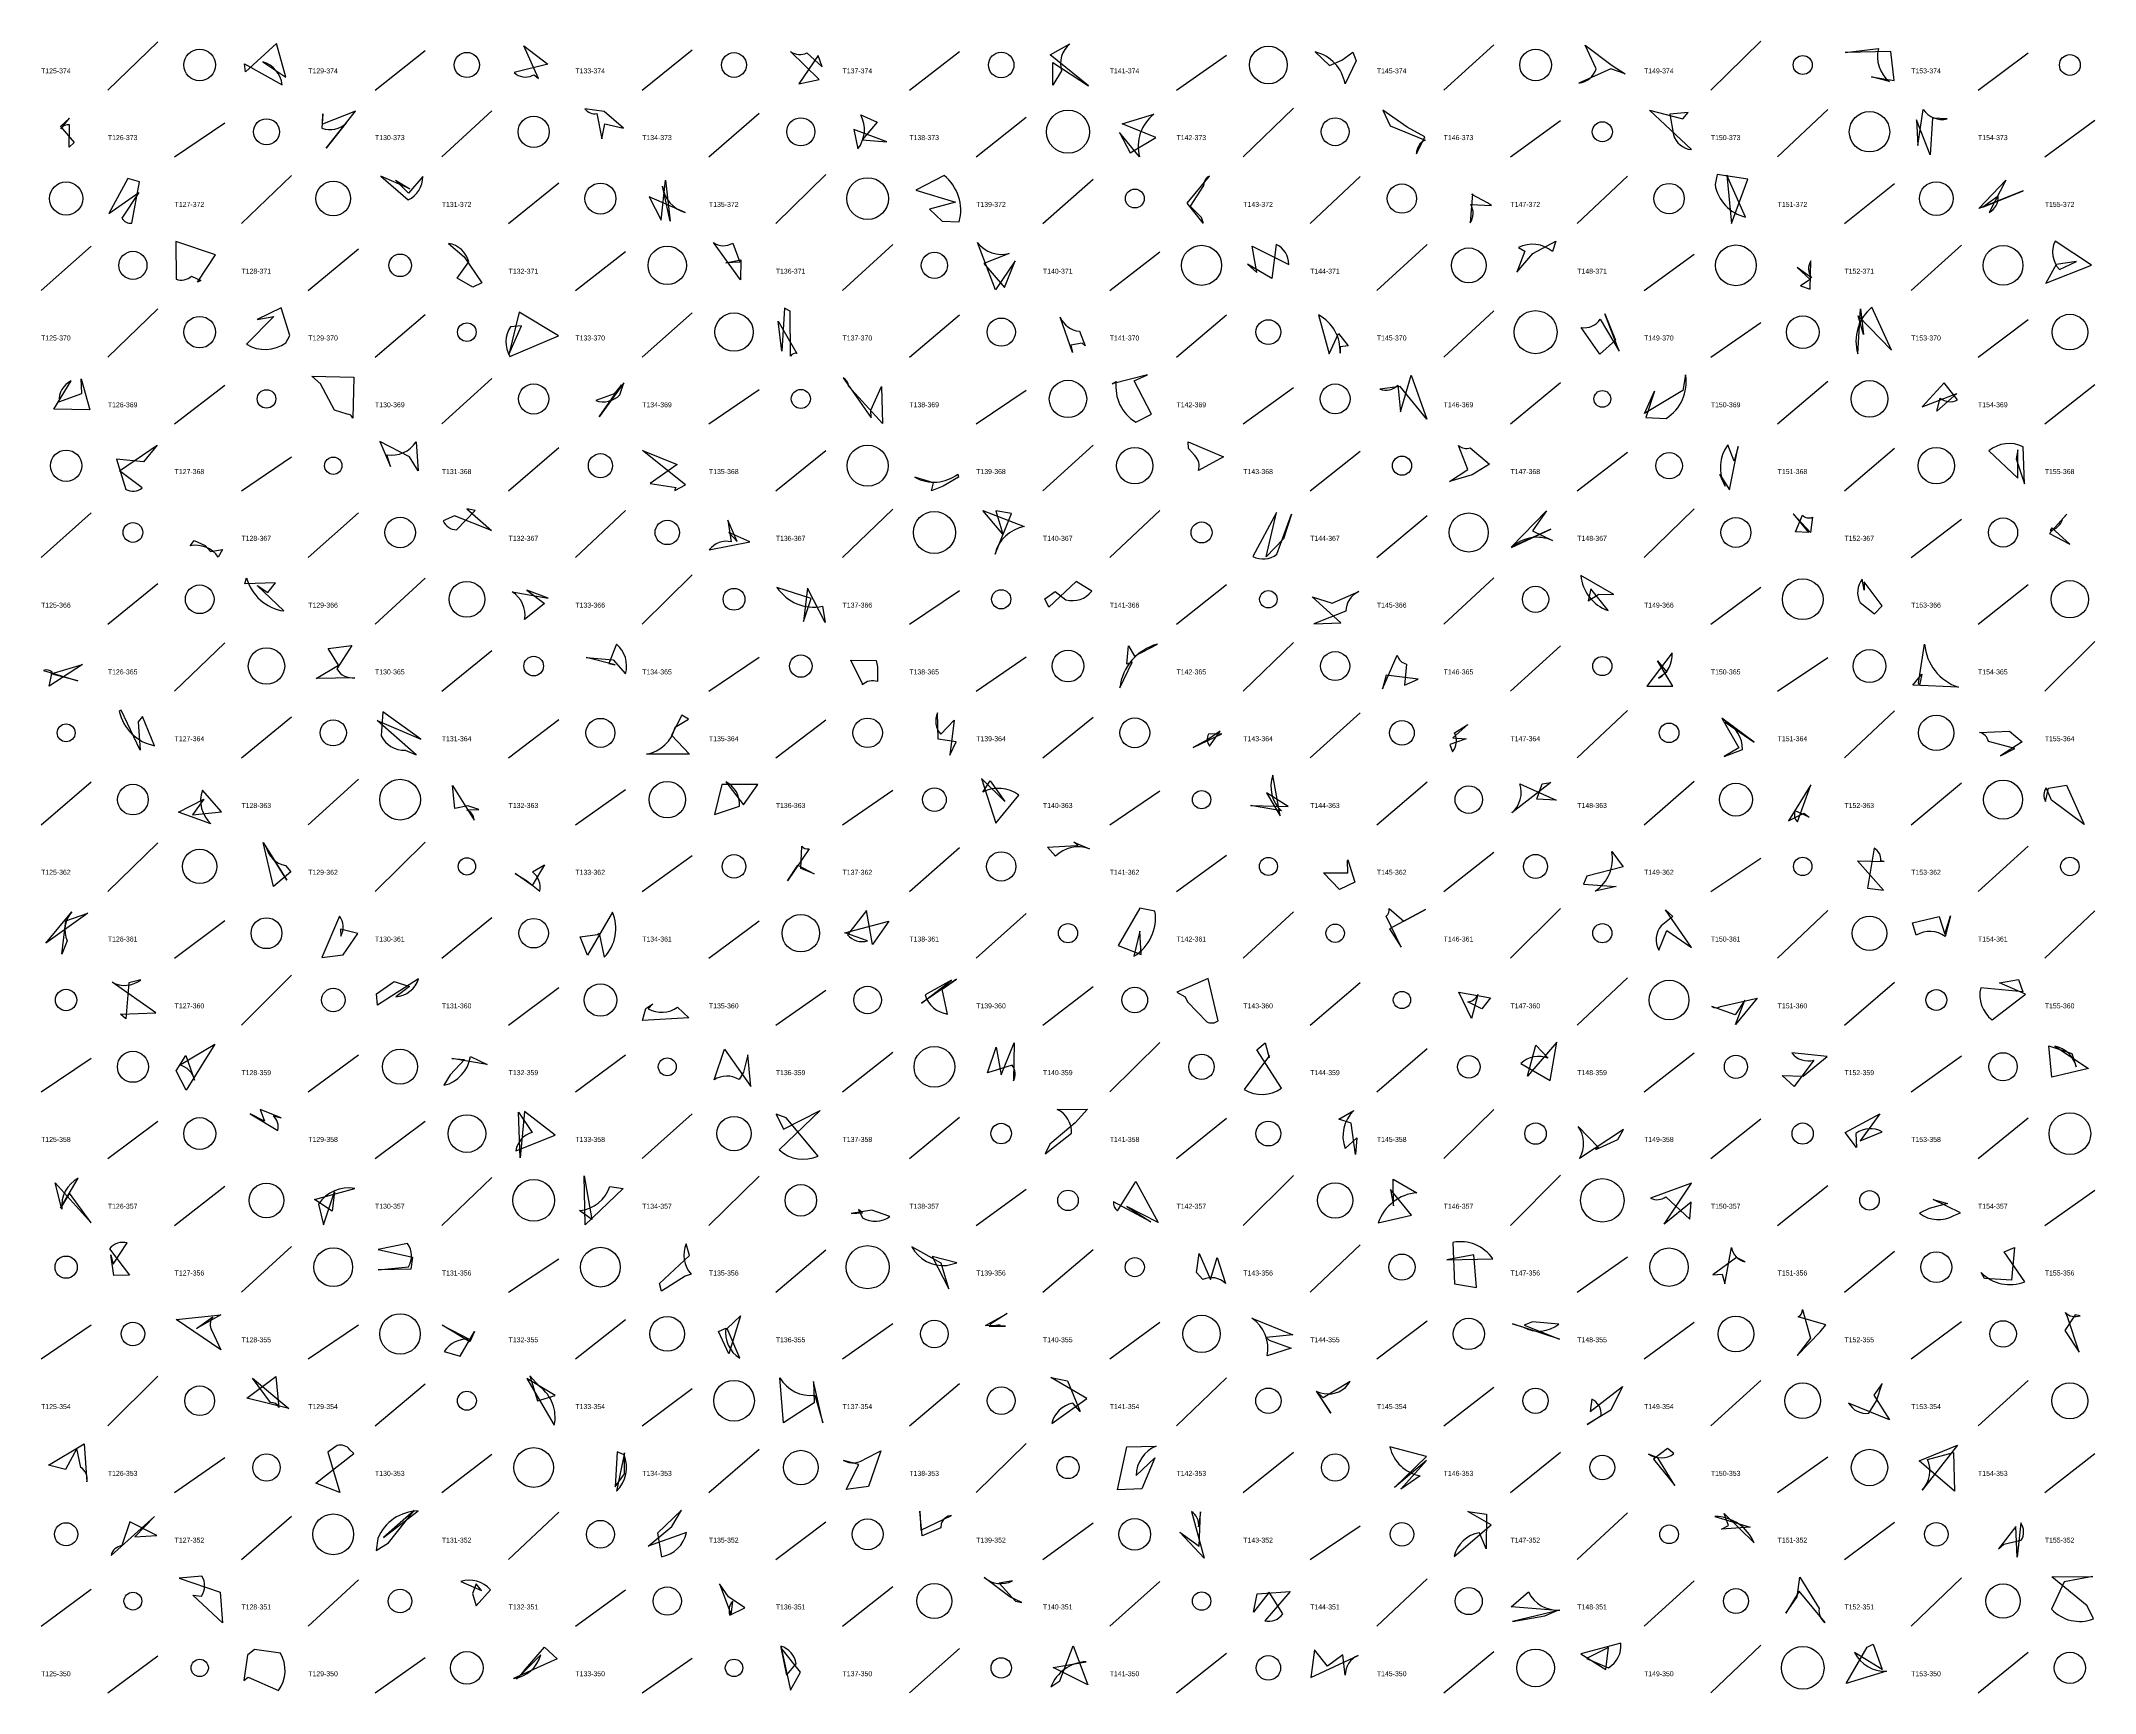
# Model space of a CAD drawing. Header units: millimetres. Extents: x -1 to 9990, y 0 to 15990.
# Drawn here: x 5000 to 6230, y 14000 to 14989 of the extents above; entities that cross this region are included whole.
import ezdxf

# ---------------------------------------------------------------- set-up
doc = ezdxf.new("R2010")
doc.units = ezdxf.units.MM
doc.layers.add('TEXT', color=3, linetype='Continuous')
doc.layers.add('WALL', color=1, linetype='Continuous')

msp = doc.modelspace()

# ---------------------------------------------------------------- linework, layer by layer
for points in [[(5122.4, 14970.8), (5121.8, 14975.6), (5144.4, 14963.1, 0.3), (5132.8, 14976.9), (5146.6, 14967.7), (5141, 14987.8)], [(5289.1, 14986.4), (5303.5, 14975.5), (5283.4, 14970.4, 0.3), (5294.2, 14968.6), (5295.3, 14969.1), (5297.9, 14966.9)], [(5453.9, 14963.8), (5466, 14966.4), (5448.9, 14983.1, 0.3), (5458.6, 14982.3), (5467.8, 14973.8), (5465.4, 14980.7)], [(5627.3, 14962.6), (5604.4, 14981.1), (5616.1, 14987.6, 0.3), (5611.1, 14971.4), (5605.9, 14963), (5606, 14976.4)], [(5785.5, 14982.7), (5787.6, 14977.5), (5780.9, 14963.7, 0.3), (5763, 14982.8), (5771.7, 14974.6), (5778.9, 14977.8)], [(5948.6, 14969.6), (5940.1, 14972.7), (5921, 14964.2, 0.3), (5931.3, 14972.7), (5924.7, 14986.8), (5940.8, 14974.7)], [(6107.8, 14983), (6080.4, 14982.5), (6100.4, 14984.8, 0.3), (6106.9, 14965.1), (6096.2, 14967.9), (6109.8, 14965.7)], [(5168.5, 14939.5), (5168.7, 14945.7), (5168.2, 14937.2, 0.3), (5182.8, 14940.3), (5170.8, 14925.2), (5188.3, 14947.3)], [(5348.8, 14937.1), (5337.2, 14947.2), (5325.7, 14948.8, 0.3), (5332.9, 14945.9), (5335.9, 14930.7), (5337.7, 14939.7)], [(5506.6, 14929), (5486.7, 14936.4), (5489.1, 14924.8, 0.3), (5490.9, 14945.1), (5500.7, 14940.7), (5491.7, 14930.1)], [(5667.7, 14931.6), (5647.5, 14939.7), (5666.5, 14945.6, 0.3), (5657.8, 14920), (5645.9, 14934.5), (5652.3, 14922.3)], [(5803.6, 14948), (5808, 14938.5), (5828.8, 14930, 0.3), (5823.7, 14921.8), (5828.6, 14932), (5818.2, 14937.8)], [(5986.4, 14946.5), (5975.5, 14945.6), (5977.6, 14933.2, 0.3), (5988.3, 14924.3), (5963.3, 14948), (5983.2, 14942.8)], [(6123.1, 14942.2), (6124, 14926.8), (6127.2, 14948.3, 0.3), (6141.5, 14942.7), (6132.7, 14943.2), (6131.3, 14921.2)], [(5019.9, 14928.5), (5016.8, 14925.8), (5017, 14939.2, 0.3), (5011.9, 14936.7), (5017.1, 14943.1), (5011.7, 14938.1)], [(5220.8, 14900.9), (5203.4, 14908.5), (5219.8, 14894.2, 0.3), (5228.6, 14908.2), (5220, 14898.3), (5212.3, 14906.1)], [(5532.1, 14888.7), (5539.6, 14881.5), (5549.8, 14881.1, 0.3), (5540.8, 14908.8), (5523.9, 14900.1), (5547.6, 14892.8)], [(5695.9, 14880.3), (5686.4, 14892.3), (5699.7, 14908.4, 0.3), (5696.2, 14902.9), (5688.2, 14890.5), (5694.8, 14883.9)], [(6022.1, 14906.7), (6003.7, 14909.4), (6002.5, 14903.4, 0.3), (6020.7, 14883.9), (6009.6, 14909), (6012.3, 14880)], [(5040.6, 14886), (5058.5, 14898.7), (5048.4, 14883.3, 0.3), (5054.4, 14880.2), (5058.9, 14905), (5051.9, 14907)], [(5374, 14906), (5376.7, 14881.4), (5372.1, 14902.5, 0.3), (5385.8, 14886.6), (5364.2, 14896), (5371.3, 14882)], [(5856.8, 14897.5), (5857.2, 14897.8), (5855.8, 14880.4, 0.3), (5856.2, 14891.4), (5868.7, 14890.9), (5866.2, 14892.4)], [(6160.4, 14889.1), (6176.6, 14906), (6166.6, 14886.7, 0.3), (6172, 14896.5), (6162.8, 14889.9), (6187, 14899.6)], [(5104.5, 14861.3), (5080.8, 14869.3), (5081, 14846.7, 0.3), (5090, 14848.6), (5095.7, 14845.9), (5093.6, 14845)], [(5258.6, 14841.9), (5249.1, 14847.3), (5256.1, 14857.2, 0.3), (5244, 14868.1), (5253.3, 14860), (5264, 14844.6)], [(5419, 14858.2), (5418.9, 14846.4), (5402.6, 14868.7, 0.3), (5414.2, 14868.3), (5418.5, 14857), (5410.1, 14856.6)], [(5583.4, 14857.7), (5571.5, 14840.4), (5560.9, 14868.6, 0.3), (5579.8, 14862.1), (5564.6, 14856.2), (5577, 14841.8)], [(5728, 14850.8), (5725.3, 14866.4), (5747.2, 14855.5, 0.3), (5739.6, 14867.5), (5737, 14847.2), (5722.5, 14855.7)], [(5893.4, 14862.1), (5907.2, 14869.5), (5905.1, 14863.3, 0.3), (5884.7, 14865.6), (5888.5, 14863.5), (5883.7, 14850.9)], [(6200.7, 14844.4), (6227.9, 14855.2), (6206.1, 14869.5, 0.3), (6208.7, 14852.5), (6219, 14857.4), (6206.7, 14855.6)], [(6053.6, 14842.7), (6059.4, 14840.7), (6059.8, 14857.8, 0.3), (6060.3, 14847.6), (6051.7, 14853.7), (6059.4, 14846.6)], [(5129.5, 14822.6), (5139.4, 14824.3), (5123.1, 14807.7, 0.3), (5146.6, 14808.6), (5148.9, 14812.9), (5143.8, 14829.5)], [(5280.2, 14801.6), (5287.7, 14818.8), (5281.2, 14818.2, 0.3), (5280.8, 14800.5), (5309.9, 14812.7), (5286.3, 14826.9)], [(5443.6, 14803.6), (5441.5, 14821.6), (5452.6, 14802.3, 0.3), (5448.9, 14800.7), (5448.7, 14827.6), (5445.2, 14829.4)], [(5616.6, 14807.2), (5617.7, 14802.9), (5610.4, 14824, 0.3), (5621.8, 14815.6), (5625.3, 14806.7), (5623.4, 14808.4)], [(5782.7, 14806.7), (5778, 14806.2), (5777.9, 14802.4, 0.3), (5765, 14825.3), (5771.4, 14802.1), (5776.9, 14814.2)], [(5942.8, 14810.1), (5933.6, 14801.8), (5922.3, 14817.8, 0.3), (5933.8, 14822.7), (5945, 14803.5), (5936.5, 14825.9)], [(6088.2, 14824.8), (6108.2, 14804.2), (6096.4, 14829.9, 0.3), (6088, 14802), (6089.7, 14829), (6091.5, 14813.5)], [(5029.2, 14768.4), (5007.7, 14768.8), (5018.1, 14785.9, 0.3), (5010.7, 14773.3), (5024.4, 14778.3), (5024, 14787)], [(5162.2, 14788.7), (5187.4, 14788), (5186.7, 14763.5, 0.3), (5183.4, 14765.9), (5175.8, 14768.2), (5167.4, 14784)], [(5347.6, 14783.4), (5343.2, 14778.1), (5332.2, 14774.1, 0.3), (5346.6, 14777.4), (5349, 14784.7), (5334.2, 14764.3)], [(5503.4, 14782.5), (5504, 14760.2), (5483.5, 14782.7, 0.3), (5480.3, 14787.6), (5497.1, 14763.6), (5497, 14768.3)], [(5662.6, 14789.5), (5641.4, 14784.1), (5643.9, 14785.5, 0.3), (5655.7, 14761), (5665.1, 14765.9), (5654.7, 14785.9)], [(5829.8, 14762.8), (5813.9, 14782.4), (5801.8, 14780.8, 0.3), (5812.5, 14783.3), (5814.1, 14767.2), (5820.5, 14789.2)], [(5966.3, 14779.7), (5961.1, 14763.9), (5973.2, 14763.3, 0.3), (5984.9, 14789.4), (5983.3, 14780.1), (5960.3, 14766.3)], [(6147.4, 14778.2), (6135.4, 14767.6), (6137.3, 14775.5, 0.3), (6147.8, 14774.4), (6139.7, 14784.6), (6126.6, 14770.2)], [(5202.9, 14749.5), (5209.2, 14734.5), (5207, 14741.6, 0.3), (5224.6, 14749.3), (5225.8, 14731.9), (5220.7, 14740.4)], [(5701.5, 14743.2), (5708.2, 14740.4), (5693.1, 14732.1, 0.3), (5690.9, 14741.1), (5687.2, 14745.3), (5687, 14749.2)], [(6182.8, 14739.1), (6187.8, 14724.1), (6187, 14746.3, 0.3), (6166.5, 14743.9), (6183.8, 14727.5), (6183.8, 14744.6)], [(5061.3, 14737.3), (5045.1, 14738.9), (5050.7, 14720.8, 0.3), (5060.6, 14721.8), (5047, 14732), (5069.6, 14747.4)], [(5380.9, 14735.8), (5364.7, 14724.3), (5380.4, 14722, 0.3), (5379.6, 14720.1), (5386, 14723.6), (5360.2, 14744.2)], [(5843.5, 14725.6), (5854.4, 14732.8), (5848.9, 14747.2, 0.3), (5855.9, 14745.8), (5867.4, 14736), (5857.1, 14729.6)], [(6016.3, 14746.6), (6014, 14737.8), (6010.2, 14747.6, 0.3), (6008.6, 14722.8), (6005.4, 14729.8), (6011.1, 14720.5)], [(5533.3, 14720), (5534.5, 14724.7), (5523.3, 14728.1, 0.3), (5549.1, 14730), (5549.5, 14728.1), (5540.3, 14722.7)], [(5269.8, 14696.1), (5247.5, 14705), (5240.9, 14702, 0.3), (5248.8, 14696.6), (5259.9, 14708.2), (5255, 14709.2)], [(5416.9, 14689.6), (5411.3, 14702.3), (5413.3, 14689.4, 0.3), (5400.2, 14684.6), (5424.5, 14689.5), (5411.8, 14695)], [(5576, 14693.9), (5564, 14708.1), (5588.8, 14698.5, 0.3), (5571.3, 14682), (5581.2, 14706.4), (5571.8, 14708)], [(5733.7, 14680.5), (5739.9, 14706.9), (5725.7, 14680.7, 0.3), (5740.1, 14682), (5748.9, 14705.9), (5744, 14691.2)], [(5901.5, 14708), (5893.2, 14695.9), (5905.2, 14690.2, 0.3), (5880.6, 14686), (5904.2, 14696.9), (5880.4, 14686.2)], [(6058.4, 14694.9), (6050.6, 14695.3), (6054.8, 14705.3, 0.3), (6060.9, 14704.1), (6059.7, 14694.9), (6049.3, 14706.1)], [(6215, 14688.1), (6204.1, 14697.7), (6203.1, 14696.1, 0.3), (6210.5, 14703.2), (6213.2, 14705.9), (6202.8, 14694.4)], [(5101.4, 14683.6), (5108.7, 14684.9), (5106.1, 14680.3, 0.3), (5089.3, 14687), (5091.6, 14690.2), (5098.3, 14687.3)], [(5140.4, 14664.9), (5122.1, 14664.2), (5123.1, 14667.9, 0.3), (5145.4, 14648), (5129.5, 14663.3), (5135.7, 14659)], [(5456.6, 14641.7), (5461.2, 14655.4), (5440.7, 14662.1, 0.3), (5467.9, 14650.8), (5469.5, 14641.1), (5459, 14661.7)], [(5601.1, 14655.3), (5607.3, 14659.7), (5613.8, 14654.7, 0.3), (5629.2, 14659.8), (5619.8, 14665.7), (5603.5, 14650.3)], [(5933, 14658.1), (5941.8, 14657.9), (5922.2, 14669.3, 0.3), (5938.4, 14648.3), (5928.2, 14661.3), (5926.6, 14654)], [(6091.9, 14665.5), (6091.8, 14660.4), (6090.7, 14667.1, 0.3), (6089.4, 14653), (6097.9, 14646.3), (6102.5, 14651)], [(5301.5, 14652.5), (5299.2, 14650.7), (5289.6, 14642.8, 0.3), (5282.1, 14659.5), (5303.6, 14655.6), (5291, 14660.4)], [(5761.3, 14656.5), (5773.2, 14652.6), (5789.2, 14659.6, 0.3), (5781.4, 14647.8), (5762.2, 14640.3), (5778.3, 14640.9)], [(5172, 14625.6), (5186.1, 14627.3), (5177.2, 14613.3, 0.3), (5187.9, 14608), (5164.7, 14607.5), (5178.1, 14615.6)], [(5326.4, 14620.1), (5342.6, 14618.7), (5350, 14610.4, 0.3), (5344.6, 14628.1), (5340.1, 14616.5), (5343.9, 14615.8)], [(5651.3, 14627.2), (5654.8, 14620.9), (5668.5, 14628.2, 0.3), (5646, 14602), (5653.5, 14617.4), (5650.3, 14616.2)], [(6124.9, 14603.6), (6124.3, 14604.7), (6128, 14628.1, 0.3), (6148.2, 14602.3), (6120.9, 14603.6), (6126.4, 14610.2)], [(5024.8, 14616), (5004.8, 14602.9), (5006.6, 14611.3, 0.3), (5001.5, 14612.4), (5022, 14606.1), (5006.1, 14610.3)], [(5500.2, 14618.4), (5501, 14614.6), (5500.9, 14605.7, 0.3), (5492, 14603.7), (5491.9, 14604.3), (5485, 14618.6)], [(5805.5, 14609.6), (5803.4, 14601.4), (5812.2, 14621.6, 0.3), (5817.8, 14616.2), (5816.5, 14603.5), (5824.7, 14607.1)], [(5968.1, 14618.2), (5973.7, 14611.4), (5968.6, 14607.8, 0.3), (5976.8, 14622.9), (5961.7, 14603), (5977.3, 14602.9)], [(5059.3, 14564.7), (5048, 14588.5), (5046.8, 14588, 0.3), (5068, 14567.3), (5060.7, 14584.7), (5058.2, 14581.6)], [(5227.4, 14571.2), (5204.6, 14587.5), (5203.7, 14573.2, 0.3), (5218, 14564.6), (5224.7, 14561.8), (5201.3, 14582.4)], [(5377.5, 14573.6), (5388.4, 14562.2), (5362.6, 14562.3, 0.3), (5379.8, 14578.4), (5387.8, 14583.1), (5383.8, 14585.6)], [(5548.1, 14569.7), (5537.3, 14571.2), (5536.9, 14587, 0.3), (5538.8, 14574.2), (5546.8, 14582.5), (5544.2, 14561.6)], [(5690, 14566.3), (5707.2, 14574.4), (5699.1, 14574.2, 0.3), (5699.8, 14567.1), (5706.2, 14576.1), (5699.1, 14571.2)], [(5853.4, 14571.5), (5843.7, 14568.1), (5845.2, 14563.6, 0.3), (5846.5, 14575), (5854.5, 14580.1), (5845.5, 14572)], [(6016.7, 14566), (6008, 14560.9), (6019, 14565.1, 0.3), (6008.5, 14581.5), (6025.9, 14569.4), (6006.5, 14583.8)], [(6173.5, 14561.2), (6182.1, 14565.7), (6166.2, 14569.8, 0.3), (6160.8, 14575.3), (6178.8, 14576.1), (6186.5, 14569.7)], [(5090.6, 14526), (5108, 14527.6), (5096.6, 14540.6, 0.3), (5101.7, 14520.5), (5082.2, 14527.5), (5097.5, 14535.2)], [(5247.7, 14529.6), (5246.4, 14543.4), (5259.4, 14522.8, 0.3), (5254.9, 14528.8), (5262.2, 14529), (5255.6, 14531.3)], [(5407.6, 14544), (5403.3, 14526.1), (5418.3, 14531.1, 0.3), (5410.1, 14545.6), (5420.7, 14531.9), (5429.2, 14544.1)], [(5563.2, 14547.7), (5571.7, 14520.9), (5585.6, 14537.6, 0.3), (5564, 14539.4), (5568.4, 14546.3), (5577.2, 14533.8)], [(5733.8, 14539), (5742, 14525.3), (5737.7, 14549.6, 0.3), (5742.9, 14528.2), (5724.2, 14531.4), (5746.9, 14530.9)], [(5898.9, 14544.5), (5904.2, 14545.3), (5880.9, 14527.1, 0.3), (5885.6, 14544.5), (5907.3, 14534.7), (5895.7, 14535.3)], [(6055.6, 14527), (6058.9, 14524.5), (6050.4, 14528.3, 0.3), (6051.8, 14521.7), (6059.9, 14543.9), (6046.5, 14522.3)], [(6223.5, 14520.2), (6204, 14534.7), (6200.8, 14542, 0.3), (6200.5, 14533.9), (6202.1, 14541.9), (6212.9, 14543.7)], [(5133.1, 14509.4), (5147.1, 14486.8), (5134.7, 14507, 0.3), (5146.3, 14495.6), (5149.5, 14491.8), (5139.2, 14483)], [(5463, 14490.6), (5455, 14493.7), (5455.5, 14507.2, 0.3), (5459.9, 14505.6), (5447.1, 14486.4), (5453.2, 14495.7)], [(5621, 14507.5), (5618.5, 14509.5), (5627.8, 14505.5, 0.3), (5607.6, 14501.1), (5602.7, 14506.6), (5620, 14507.5)], [(5923.7, 14484.3), (5943.2, 14482.9), (5930.7, 14480.2, 0.3), (5940.7, 14503.9), (5947.4, 14494.7), (5925.7, 14489.1)], [(6087.9, 14498.4), (6103.7, 14498), (6101.8, 14498.4, 0.3), (6097.7, 14506), (6093.8, 14482), (6103.3, 14480.8)], [(5283.9, 14490.8), (5290.7, 14486.5), (5298.6, 14480.1, 0.3), (5294.3, 14491.7), (5301.4, 14496), (5294.2, 14483.5)], [(5768, 14491.2), (5782.6, 14491.2), (5782.4, 14498.5, 0.3), (5782.6, 14498.9), (5786.8, 14485.5), (5777.5, 14481.2)], [(5028.1, 14467), (5002.9, 14449), (5018.4, 14467.8, 0.3), (5015.6, 14450.5), (5012.5, 14442.4), (5014.9, 14462.4)], [(5189.6, 14454.8), (5179.3, 14457.4), (5179.5, 14453.2, 0.3), (5178.7, 14465.3), (5168.1, 14440.5), (5180.9, 14442.1)], [(5333.3, 14454.2), (5334.3, 14455), (5337.3, 14440.6, 0.3), (5342.2, 14467.7), (5327.2, 14441.8), (5322.9, 14452.9)], [(5498, 14448.2), (5494.4, 14468.7), (5483, 14454, 0.3), (5494.9, 14450.5), (5481.4, 14455.2), (5507.8, 14462.3)], [(5658.9, 14442.3), (5658.1, 14456.3), (5654.5, 14441.2, 0.3), (5667.1, 14468.3), (5658.1, 14470), (5645, 14447.6)], [(5807.6, 14457.6), (5814.5, 14446.6), (5805.5, 14465.3, 0.3), (5807.3, 14469.9), (5816.1, 14462.3), (5829.1, 14469.3)], [(5972.8, 14469.1), (5977.2, 14465.1), (5970.2, 14459.5, 0.3), (5968.8, 14444.9), (5973.7, 14456.7), (5988.4, 14446.5)], [(6140.2, 14454.5), (6143.6, 14465.4), (6140.3, 14453, 0.3), (6123, 14453.9), (6120.7, 14461.2), (6136.7, 14465.1)], [(5047.6, 14406.6), (5068.8, 14407.4), (5042.5, 14425.7, 0.3), (5059.8, 14427.1), (5052.5, 14425.3), (5050.7, 14403.7)], [(5211.4, 14426.1), (5220.7, 14423), (5212.4, 14416.9, 0.3), (5226.1, 14427.6), (5201.5, 14412), (5200.8, 14418.6)], [(5527.2, 14413.2), (5545.2, 14426.9), (5529.5, 14418, 0.3), (5542.9, 14406.6), (5539.6, 14421.4), (5548.2, 14427.4)], [(5685.1, 14416.8), (5686.6, 14413.9), (5698.1, 14402, 0.3), (5704.9, 14402.6), (5698.9, 14427.9), (5680.1, 14419.7)], [(5868.1, 14416.4), (5862.9, 14409.7), (5854.5, 14414, 0.3), (5860.4, 14418.3), (5856.7, 14404), (5849.1, 14419.6)], [(6020.4, 14415), (6014.6, 14406.2), (6000.5, 14411.1, 0.3), (6005.7, 14411.1), (6027.7, 14416.2), (6014.7, 14400.4)], [(6184.3, 14427.3), (6186.8, 14419.8), (6161.6, 14422.3, 0.3), (6168.4, 14403.2), (6188.5, 14418.5), (6172.9, 14425.2)], [(5362.2, 14409.9), (5366.4, 14412.8), (5363.6, 14409.8, 0.3), (5381.2, 14410.8), (5387.9, 14404.3), (5360.1, 14402.8)], [(5080.9, 14372.6), (5086.7, 14381.7), (5091.9, 14367, 0.3), (5082.8, 14376), (5104.1, 14388.6), (5086.8, 14361.1)], [(5253.6, 14379.4), (5245, 14370.2), (5241.3, 14363.9, 0.3), (5257.2, 14381.2), (5267.1, 14376.4), (5246, 14380)], [(5423.3, 14382.1), (5420.6, 14371.7), (5418, 14367.3, 0.3), (5403, 14367.1), (5409.3, 14385.6), (5425, 14363.2)], [(5575, 14370.2), (5582.7, 14389.3), (5582.3, 14366.5, 0.3), (5581.5, 14376), (5566.7, 14371.3), (5572, 14386.8)], [(5735.4, 14380.3), (5735.7, 14381.8), (5720.6, 14361.4, 0.3), (5742.8, 14362.1), (5728, 14385.1), (5733.1, 14389.3)], [(5890.1, 14369.4), (5895.2, 14388), (5902.6, 14380.1, 0.3), (5886.2, 14376.9), (5903.7, 14366.7), (5907.7, 14389.8)], [(6055.3, 14369.3), (6069.6, 14381.2), (6048.4, 14383.3, 0.3), (6061.7, 14379), (6049.8, 14363.2), (6042.6, 14369.8)], [(6202.3, 14387.5), (6216.2, 14383), (6218.8, 14375, 0.3), (6205.9, 14387.3), (6226.2, 14374), (6204.2, 14368.8)], [(5133.8, 14342.5), (5125.3, 14346.8), (5141.7, 14336.9, 0.3), (5138.9, 14345.6), (5143.8, 14344.5), (5131.2, 14349.4)], [(5286.9, 14320.5), (5286, 14347.8), (5294.1, 14335.7, 0.3), (5284.4, 14324.7), (5307.9, 14334.1), (5289.6, 14348.2)], [(5444.6, 14337.7), (5466.5, 14348.8), (5442.1, 14325.2, 0.3), (5465.3, 14321.5), (5446.3, 14344.5), (5440.3, 14346.6)], [(5604.2, 14328.7), (5601.3, 14322.9), (5617.1, 14335.2, 0.3), (5608.6, 14349.5), (5626.6, 14349.6), (5619.3, 14341.5)], [(5784.6, 14341.2), (5777.2, 14343.6), (5786.1, 14348.8, 0.3), (5781, 14326.1), (5788, 14332.4), (5787.2, 14322.4)], [(6101.2, 14346.8), (6089.5, 14330.6), (6102.6, 14336.1, 0.3), (6086.9, 14335), (6087.3, 14326.7), (6080.5, 14335.6)], [(5944.2, 14331.5), (5947.6, 14337.4), (5921.4, 14320.1, 0.3), (5920.5, 14339.2), (5932.8, 14326.7), (5931.1, 14325.5)], [(5017, 14299.3), (5011.6, 14290.3), (5022.2, 14308.3, 0.3), (5012.4, 14289.8), (5008.5, 14305.6), (5029.9, 14281.5)], [(5325.3, 14309.6), (5329.9, 14283.5), (5322.5, 14288.9, 0.3), (5340.6, 14303.3), (5348.6, 14302.1), (5325.8, 14280.3)], [(5650.3, 14291.3), (5664.6, 14282.1), (5642.2, 14294.2, 0.3), (5644.6, 14288.8), (5655.7, 14306.3), (5668.9, 14281.8)], [(5809.9, 14291.7), (5809.8, 14307.6), (5824, 14299.5, 0.3), (5800.8, 14281.6), (5820.8, 14286.1), (5808.1, 14301.6)], [(5972.1, 14280.8), (5988.4, 14305.4), (5963.9, 14296.4, 0.3), (5973, 14297.2), (5987.4, 14283.7), (5988.2, 14293.9)], [(5174.3, 14288.5), (5163.7, 14295.5), (5187.9, 14302.1, 0.3), (5166.2, 14292.8), (5169.1, 14280.3), (5175.7, 14300.1)], [(6141.8, 14293.1), (6130.7, 14290.2), (6124.9, 14287.3, 0.3), (6145.6, 14285.9), (6149.4, 14287.6), (6133.1, 14295.5)], [(5492, 14287.5), (5489.5, 14289.6), (5492, 14284.5, 0.3), (5508.3, 14285.4), (5497.6, 14289.1), (5485.2, 14287.1)], [(5041.8, 14262.3), (5043.1, 14256.7), (5051.6, 14269.5, 0.3), (5041, 14266), (5053, 14250.2), (5043.6, 14250)], [(5221.5, 14253.8), (5201.9, 14253.3), (5220, 14255.1, 0.3), (5219.5, 14269.1), (5201.9, 14265.5), (5222.4, 14260.9)], [(5370.3, 14245.2), (5388.3, 14261.9), (5386.4, 14269, 0.3), (5389.3, 14250.9), (5385.8, 14249.6), (5371.5, 14240.6)], [(5858, 14262.3), (5841.8, 14259.4), (5869.4, 14260, 0.3), (5845.5, 14269.8), (5846.5, 14245), (5859.6, 14242.9)], [(5543.6, 14242), (5539, 14257.4), (5521.4, 14267.2, 0.3), (5542.3, 14256), (5548.5, 14257.5), (5533.6, 14261.3)], [(5700.4, 14247.7), (5704.3, 14260.7), (5709.4, 14245.2, 0.3), (5695.7, 14247.7), (5691.9, 14251.7), (5693.6, 14263.1)], [(6006.7, 14250.8), (6008.3, 14245.1), (6012.3, 14266.7, 0.3), (6020.5, 14258.2), (6015.3, 14260.8), (6001.2, 14250.5)], [(6180.1, 14247.3), (6163.9, 14248.3), (6161.9, 14251.7, 0.3), (6188, 14246.2), (6175.7, 14264.1), (6181.9, 14266.7)], [(5107.7, 14226.4), (5093, 14218.2), (5102.8, 14225.3, 0.3), (5102.2, 14217), (5107.6, 14205.4), (5081, 14223.7)], [(5256.8, 14210.3), (5240.2, 14220.2), (5256.8, 14211.6, 0.3), (5241.4, 14204.5), (5250.9, 14201.6), (5259.5, 14216.4)], [(5411.9, 14203.1), (5405.7, 14216.4), (5410.1, 14218.5, 0.3), (5418.4, 14200.5), (5410.9, 14218.3), (5418.9, 14225.9)], [(5565.5, 14220.1), (5578.6, 14227.2), (5568.2, 14220.7, 0.3), (5574.3, 14220.4), (5567.7, 14219.4), (5577.5, 14219.7)], [(5735.5, 14211.3), (5748.7, 14206.4), (5734.3, 14201.9, 0.3), (5725.1, 14224.5), (5749.7, 14214.5), (5733.6, 14212.9)], [(5909.3, 14211.9), (5881.3, 14221), (5887.7, 14219.1, 0.3), (5909, 14220.8), (5893.1, 14222.3), (5888.2, 14220.3)], [(6065.4, 14216.3), (6068.9, 14220.4), (6052.3, 14225.2, 0.3), (6054.9, 14229.6), (6059.6, 14212.5), (6051.6, 14202.1)], [(6220.5, 14204), (6213.6, 14225.3), (6212.3, 14227.9, 0.3), (6221.1, 14225.9), (6218.1, 14226.5), (6212, 14217.1)], [(5123.2, 14176.5), (5140.6, 14189.6), (5142.4, 14171, 0.3), (5137.4, 14174), (5126.6, 14188.6), (5148.3, 14170.3)], [(5307.9, 14178.1), (5291, 14188.4), (5307.3, 14160.4, 0.3), (5298.5, 14183.5), (5292.8, 14189.9), (5297.2, 14174.9)], [(5462.9, 14173.7), (5444.6, 14161.7), (5442.5, 14188.7, 0.3), (5463.3, 14178.3), (5468.2, 14161.7), (5462.5, 14186.5)], [(5614.8, 14186.9), (5622.2, 14168.5), (5617.8, 14173.5, 0.3), (5605.3, 14161.4), (5626.2, 14176.3), (5604.7, 14189)], [(5763.7, 14180.7), (5772.5, 14167.5), (5764, 14180.6, 0.3), (5781.1, 14182.9), (5784, 14186.6), (5767.8, 14176.7)], [(5940, 14169.3), (5925.9, 14160.8), (5934.4, 14166.1, 0.3), (5928.7, 14176), (5927.8, 14168.6), (5947.1, 14183.6)], [(6097.5, 14178.3), (6107, 14163.6), (6082.5, 14173.6, 0.3), (6094.6, 14167.5), (6099.2, 14175), (6102.5, 14185.4)], [(5004.5, 14136.5), (5025.9, 14149.2), (5027.5, 14126.4, 0.3), (5023.8, 14135.1), (5021.5, 14146.3), (5014.6, 14133.8)], [(5164.6, 14125.6), (5187.3, 14143.3), (5185, 14145.6, 0.3), (5177.3, 14148.2), (5171.8, 14144.2), (5178.9, 14120.1)], [(5644.7, 14121.7), (5650.3, 14147.4), (5667.8, 14147.8, 0.3), (5655.8, 14130.2), (5667.1, 14140.8), (5659.2, 14122.2)], [(5810.6, 14123), (5829.6, 14141.6), (5807.8, 14147.3, 0.3), (5826, 14130), (5814.4, 14122), (5829.6, 14139.2)], [(5978.4, 14124.3), (5968.2, 14140.9), (5962.7, 14142.9, 0.3), (5977.9, 14143.3), (5974, 14146.4), (5965.6, 14140.1)], [(6124.8, 14139.1), (6147.7, 14148.4), (6126.6, 14121.4, 0.3), (6129.7, 14139.9), (6145.4, 14144), (6145.9, 14120.8)], [(5349.3, 14131.3), (5349.3, 14143.8), (5344.6, 14120.8, 0.3), (5349.2, 14142.6), (5345, 14144.3), (5343.8, 14123.4)], [(5482.2, 14121.8), (5489.8, 14136.9), (5480.6, 14139.3, 0.3), (5493.5, 14140.3), (5502.9, 14144.9), (5495.6, 14123.7)], [(5223.5, 14109.3), (5205, 14093.1), (5225.9, 14109, 0.3), (5201.7, 14092.5), (5200.6, 14085.3), (5208, 14089.8)], [(5383.5, 14109.4), (5369.1, 14095.6), (5371.5, 14081.5, 0.3), (5386.6, 14096), (5363.6, 14087.9), (5377.7, 14099.7)], [(5526.2, 14108.8), (5526.9, 14097.5), (5545.3, 14106.3, 0.3), (5539, 14101.3), (5538.9, 14098.8), (5527.6, 14094.1)], [(5693.6, 14087.9), (5694.3, 14108.5), (5693.2, 14099.4, 0.3), (5688.9, 14108.6), (5696.5, 14080.7), (5682, 14096.3)], [(5865.6, 14107.1), (5865.4, 14086.2), (5861.4, 14095.9, 0.3), (5846.2, 14081.8), (5868.4, 14100.6), (5854.5, 14108.6)], [(5069.3, 14094.2), (5053.2, 14102.4), (5048.3, 14088.2, 0.3), (5041.9, 14082.4), (5068, 14105.6), (5056.2, 14093.4)], [(6010.6, 14100.3), (6007.9, 14107.4), (6025.9, 14089.8, 0.3), (6002.4, 14105.7), (6023.6, 14099.2), (6006.4, 14098.1)], [(6172.3, 14086.2), (6175.5, 14089), (6185.9, 14091.4, 0.3), (6185.6, 14101.8), (6183.5, 14081.4), (6182.7, 14099.7)], [(5108.7, 14041.9), (5090.8, 14058.6), (5096, 14058, 0.3), (5096.3, 14070), (5082.6, 14068.7), (5107.2, 14060.4)], [(5258.3, 14059.5), (5260.5, 14052.1), (5269.1, 14061.7, 0.3), (5251.3, 14066.8), (5263.8, 14061.4), (5260.5, 14065.3)], [(5406.3, 14065.4), (5413.3, 14046.8), (5414.3, 14055, 0.3), (5412.5, 14046.6), (5421.5, 14051), (5411.6, 14057.6)], [(5587.3, 14054.2), (5580.1, 14057.6), (5564.8, 14069.2, 0.3), (5581.8, 14067.1), (5573.8, 14065.7), (5583.6, 14054.9)], [(5728.2, 14059.4), (5748.1, 14060.7), (5732.8, 14043.2, 0.3), (5743.7, 14047.3), (5735.5, 14060.4), (5726.1, 14048.4)], [(5908, 14049.4), (5880.4, 14051.5), (5890.7, 14060.5, 0.3), (5909.5, 14049.6), (5881.3, 14042.8), (5900.5, 14046.1)], [(6051.6, 14057.6), (6053.2, 14069.4), (6064.9, 14050.6, 0.3), (6068.4, 14042.1), (6052.9, 14061), (6044.8, 14047.8)], [(6228.7, 14069.7), (6211.5, 14066.5), (6204, 14050.1, 0.3), (6229.1, 14044.3), (6225.3, 14052.1), (6204.2, 14069.6)], [(5121.5, 14007.5), (5124.1, 14009.4), (5142.2, 14001.4, 0.3), (5143.3, 14023.9), (5127.9, 14026), (5123.6, 14022.7)], [(5301.5, 14027.5), (5309, 14020.4), (5283, 14008.7, 0.3), (5299.3, 14022.8), (5284.8, 14008.2), (5288.9, 14012.9)], [(5443, 14027.3), (5446.5, 14010.7), (5452.2, 14017.4, 0.3), (5443, 14028), (5448.9, 14001.6), (5454.9, 14012.4)], [(5626.9, 14004.9), (5606.1, 14015.3), (5625.8, 14018.7, 0.3), (5604.8, 14003.6), (5610.1, 14007.3), (5618.1, 14028.2)], [(5762.7, 14025.9), (5760.5, 14009.3), (5788.7, 14022.5, 0.3), (5781, 14010.6), (5779.5, 14022.9), (5770.5, 14016.1)], [(5938.6, 14027.3), (5925.5, 14020.6), (5938.7, 14015.1, 0.3), (5946, 14029.9), (5922.1, 14023.5), (5937.1, 14014)], [(6097.2, 14029.2), (6102.6, 14014.1), (6086, 14024.3, 0.3), (6105.2, 14013), (6081.1, 14005.6), (6093.6, 14027.5)]]:
    msp.add_lwpolyline(points, format="xyb", close=True)
for centre, radius in [((5095, 14975), 9.49), ((5255, 14975), 7.53), ((5415, 14975), 7.43), ((5575, 14975), 7.64), ((5735, 14975), 11.3), ((5895, 14975), 9.48), ((6055, 14975), 5.68), ((6215, 14975), 6.21), ((5615, 14935), 12.9), ((6095, 14935), 12.1), ((5135, 14935), 7.8), ((5295, 14935), 9.34), ((5455, 14935), 8.41), ((5775, 14935), 8.34), ((5935, 14935), 6), ((5015, 14895), 9.94), ((5175, 14895), 10.4), ((5335, 14895), 9.27), ((5495, 14895), 12.5), ((5655, 14895), 5.64), ((5815, 14895), 8.77), ((5975, 14895), 9.07), ((6135, 14895), 10.1), ((5055, 14855), 8.43), ((5215, 14855), 6.75), ((5375, 14855), 11.5), ((5535, 14855), 7.84), ((5695, 14855), 12), ((5855, 14855), 10.4), ((6015, 14855), 12.2), ((6175, 14855), 11.9), ((5095, 14815), 9.45), ((5415, 14815), 11.5), ((5575, 14815), 8.46), ((5735, 14815), 7.42), ((5895, 14815), 12.9), ((6055, 14815), 9.8), ((6215, 14815), 10.7), ((5255, 14815), 5.56), ((5615, 14775), 11.2), ((6095, 14775), 11), ((5135, 14775), 5.54), ((5295, 14775), 9.04), ((5455, 14775), 5.7), ((5775, 14775), 8.95), ((5935, 14775), 5), ((5015, 14735), 9.38), ((5175, 14735), 5.21), ((5335, 14735), 7.25), ((5495, 14735), 12.3), ((5655, 14735), 10.9), ((5815, 14735), 5.74), ((5975, 14735), 7.91), ((6135, 14735), 10.9), ((5055, 14695), 5.9), ((5215, 14695), 9.15), ((5375, 14695), 7.29), ((5535, 14695), 12.6), ((5695, 14695), 6.29), ((5855, 14695), 11.7), ((6015, 14695), 8.97), ((6175, 14695), 8.73), ((5095, 14655), 8.6), ((5255, 14655), 10.7), ((5895, 14655), 7.86), ((6055, 14655), 12.2), ((6215, 14655), 11.2), ((5415, 14655), 6.54), ((5575, 14655), 5.75), ((5735, 14655), 5.22), ((5135, 14615), 10.9), ((6095, 14615), 9.85), ((5295, 14615), 5.88), ((5455, 14615), 6.69), ((5615, 14615), 9.49), ((5775, 14615), 8.69), ((5935, 14615), 5.74), ((5015, 14575), 5.36), ((5175, 14575), 7.82), ((5335, 14575), 8.68), ((5495, 14575), 8.85), ((5655, 14575), 8.92), ((5815, 14575), 7.39), ((5975, 14575), 5.87), ((6135, 14575), 10.6), ((5055, 14535), 9.17), ((5215, 14535), 12.2), ((5375, 14535), 10.9), ((5535, 14535), 7.09), ((5695, 14535), 5.48), ((5855, 14535), 8.22), ((6015, 14535), 9.86), ((6175, 14535), 11.7), ((5095, 14495), 10.3), ((5415, 14495), 7.06), ((5575, 14495), 8.78), ((5895, 14495), 7.2), ((5255, 14495), 5.2), ((5735, 14495), 5.4), ((6055, 14495), 5.51), ((6215, 14495), 5.54), ((5455, 14455), 11.2), ((6095, 14455), 10.3), ((5135, 14455), 9.25), ((5295, 14455), 8.84), ((5615, 14455), 5.73), ((5775, 14455), 5.5), ((5935, 14455), 5.74), ((5015, 14415), 6.41), ((5175, 14415), 7.02), ((5335, 14415), 9.75), ((5495, 14415), 8.22), ((5655, 14415), 7.68), ((5815, 14415), 5.17), ((5975, 14415), 11.9), ((6135, 14415), 6.22), ((5055, 14375), 9.3), ((5215, 14375), 10.5), ((5375, 14375), 5.36), ((5535, 14375), 12.2), ((5695, 14375), 7.57), ((5855, 14375), 6.74), ((6015, 14375), 6.93), ((6175, 14375), 8.45), ((5095, 14335), 9.56), ((5255, 14335), 11.3), ((5415, 14335), 10.3), ((5735, 14335), 7.43), ((6215, 14335), 12.5), ((5575, 14335), 6.14), ((5895, 14335), 6.43), ((6055, 14335), 6.35), ((5135, 14295), 10.4), ((5295, 14295), 12.5), ((5775, 14295), 10.6), ((5935, 14295), 13), ((5455, 14295), 9.44), ((5615, 14295), 6.12), ((6095, 14295), 5.84), ((5015, 14255), 6.65), ((5175, 14255), 11.6), ((5335, 14255), 11.9), ((5495, 14255), 12.9), ((5655, 14255), 5.72), ((5815, 14255), 7.84), ((5975, 14255), 11.5), ((6135, 14255), 9.23), ((5055, 14215), 7.04), ((5215, 14215), 12.1), ((5375, 14215), 10.4), ((5535, 14215), 8.28), ((5695, 14215), 11.2), ((5855, 14215), 9.37), ((6015, 14215), 10.7), ((6175, 14215), 7.95), ((5095, 14175), 8.91), ((5415, 14175), 12.2), ((5575, 14175), 8.31), ((5735, 14175), 7.6), ((5895, 14175), 7.57), ((6055, 14175), 10.7), ((6215, 14175), 10.8), ((5255, 14175), 5.68), ((5295, 14135), 11.9), ((5455, 14135), 10.3), ((6095, 14135), 10.9), ((5135, 14135), 8.16), ((5615, 14135), 6.67), ((5775, 14135), 8.21), ((5935, 14135), 7.39), ((5015, 14095), 6.94), ((5175, 14095), 12.2), ((5335, 14095), 8.34), ((5495, 14095), 9.21), ((5655, 14095), 9.48), ((5815, 14095), 7.02), ((5975, 14095), 5.59), ((6135, 14095), 7.04), ((5055, 14055), 5.34), ((5215, 14055), 7.05), ((5375, 14055), 8.5), ((5535, 14055), 10.5), ((5695, 14055), 5.51), ((5855, 14055), 8.12), ((6015, 14055), 7.45), ((6175, 14055), 10.3), ((5255, 14015), 9.72), ((5735, 14015), 7.32), ((5895, 14015), 11.3), ((6055, 14015), 12.8), ((6215, 14015), 9.32), ((5095, 14015), 5.17), ((5415, 14015), 5.22), ((5575, 14015), 6.11)]:
    msp.add_circle(centre, radius)
at = {"layer": 'WALL'}
for p, q in [((5040, 14960), (5070, 14988.9)), ((5200, 14960), (5230, 14983.6)), ((5360, 14960), (5390, 14984.1)), ((5520, 14960), (5550, 14983.1)), ((5840, 14960), (5870, 14987)), ((6000, 14960), (6030, 14989.3)), ((6160, 14960), (6190, 14982.3)), ((5680, 14960), (5710, 14980.9)), ((5240, 14920), (5270, 14947.6)), ((5400, 14920), (5430, 14946.1)), ((5720, 14920), (5750, 14949.2)), ((6040, 14920), (6070, 14948.3)), ((5080, 14920), (5110, 14940.4)), ((5560, 14920), (5590, 14943.7)), ((5880, 14920), (5910, 14941.8)), ((6200, 14920), (6230, 14942)), ((5120, 14880), (5150, 14908.8)), ((5440, 14880), (5470, 14909.5)), ((5760, 14880), (5790, 14908.2)), ((5920, 14880), (5950, 14908.4)), ((5280, 14880), (5310, 14904.5)), ((5600, 14880), (5630, 14906.7)), ((6080, 14880), (6110, 14904)), ((5000, 14840), (5030, 14866.4)), ((5160, 14840), (5190, 14864.8)), ((5320, 14840), (5350, 14863.2)), ((5480, 14840), (5510, 14867.4)), ((5640, 14840), (5670, 14863)), ((5800, 14840), (5830, 14867.5)), ((5960, 14840), (5990, 14861.6)), ((6120, 14840), (6150, 14867)), ((5040, 14800), (5070, 14828.9)), ((5200, 14800), (5230, 14825.5)), ((5360, 14800), (5390, 14826.6)), ((5520, 14800), (5550, 14825.3)), ((5680, 14800), (5710, 14825.3)), ((5840, 14800), (5870, 14827.7)), ((6160, 14800), (6190, 14822.6)), ((6000, 14800), (6030, 14820.8)), ((5240, 14760), (5270, 14787.3)), ((5880, 14760), (5910, 14784.9)), ((6040, 14760), (6070, 14785.6)), ((5080, 14760), (5110, 14783.3)), ((5400, 14760), (5430, 14780.6)), ((5560, 14760), (5590, 14780.3)), ((5720, 14760), (5750, 14781.8)), ((6200, 14760), (6230, 14783.6)), ((5120, 14720), (5150, 14740.4)), ((5280, 14720), (5310, 14745.9)), ((5440, 14720), (5470, 14744.2)), ((5600, 14720), (5630, 14747.3)), ((5760, 14720), (5790, 14743.7)), ((5920, 14720), (5950, 14743.1)), ((6080, 14720), (6110, 14745.5)), ((5000, 14680), (5030, 14706.7)), ((5160, 14680), (5190, 14706.8)), ((5320, 14680), (5350, 14708.2)), ((5480, 14680), (5510, 14709)), ((5640, 14680), (5670, 14708.2)), ((5800, 14680), (5830, 14705.1)), ((5960, 14680), (5990, 14709.1)), ((6120, 14680), (6150, 14702.9)), ((5040, 14640), (5070, 14664.4)), ((5200, 14640), (5230, 14667.7)), ((5360, 14640), (5390, 14669.6)), ((5680, 14640), (5710, 14663.8)), ((5840, 14640), (5870, 14667.9)), ((6000, 14640), (6030, 14662.2)), ((6160, 14640), (6190, 14663.8)), ((5520, 14640), (5550, 14660.2)), ((5080, 14600), (5110, 14628.9)), ((5720, 14600), (5750, 14629.2)), ((5880, 14600), (5910, 14627.1)), ((6200, 14600), (6230, 14629.7)), ((5240, 14600), (5270, 14624.3)), ((5400, 14600), (5430, 14620.4)), ((5560, 14600), (5590, 14620.6)), ((6040, 14600), (6070, 14620.1)), ((5920, 14560), (5950, 14588.3)), ((6080, 14560), (6110, 14588.2)), ((5120, 14560), (5150, 14584.5)), ((5280, 14560), (5310, 14583)), ((5440, 14560), (5470, 14582.7)), ((5600, 14560), (5630, 14584.4)), ((5760, 14560), (5790, 14586.9)), ((5000, 14520), (5030, 14545.6)), ((5160, 14520), (5190, 14547.3)), ((5320, 14520), (5350, 14541)), ((5480, 14520), (5510, 14540.6)), ((5640, 14520), (5670, 14540.2)), ((5800, 14520), (5830, 14545.6)), ((5960, 14520), (5990, 14546)), ((6120, 14520), (6150, 14545)), ((5040, 14480), (5070, 14509.2)), ((5200, 14480), (5230, 14509.5)), ((5520, 14480), (5550, 14506.4)), ((5680, 14480), (5710, 14501.8)), ((5840, 14480), (5870, 14503.6)), ((6160, 14480), (6190, 14507.2)), ((5360, 14480), (5390, 14501.5)), ((6000, 14480), (6030, 14500)), ((5560, 14440), (5590, 14466.8)), ((5720, 14440), (5750, 14467.9)), ((5880, 14440), (5910, 14469.8)), ((6040, 14440), (6070, 14468.7)), ((6200, 14440), (6230, 14468.5)), ((5080, 14440), (5110, 14462.7)), ((5240, 14440), (5270, 14464.4)), ((5400, 14440), (5430, 14462.5)), ((5120, 14400), (5150, 14429.8)), ((5920, 14400), (5950, 14428.3)), ((5280, 14400), (5310, 14422.5)), ((5440, 14400), (5470, 14420.8)), ((5600, 14400), (5630, 14423.1)), ((5760, 14400), (5790, 14425.5)), ((6080, 14400), (6110, 14425.7)), ((5000, 14360), (5030, 14380.2)), ((5160, 14360), (5190, 14382.2)), ((5320, 14360), (5350, 14382.1)), ((5480, 14360), (5510, 14383.7)), ((5640, 14360), (5670, 14389.6)), ((5800, 14360), (5830, 14385.9)), ((5960, 14360), (5990, 14383.3)), ((6120, 14360), (6150, 14381.5)), ((5040, 14320), (5070, 14342.4)), ((5200, 14320), (5230, 14342.5)), ((5360, 14320), (5390, 14346.9)), ((5520, 14320), (5550, 14344.8)), ((5680, 14320), (5710, 14344.2)), ((5840, 14320), (5870, 14349.5)), ((6000, 14320), (6030, 14343.8)), ((6160, 14320), (6190, 14344.4)), ((5240, 14280), (5270, 14308.7)), ((5400, 14280), (5430, 14309.4)), ((5720, 14280), (5750, 14309.9)), ((5880, 14280), (5910, 14310)), ((5080, 14280), (5110, 14303.6)), ((5560, 14280), (5590, 14301.7)), ((6040, 14280), (6070, 14304)), ((6200, 14280), (6230, 14301.1)), ((5760, 14240), (5790, 14268.4)), ((5120, 14240), (5150, 14267.4)), ((5280, 14240), (5310, 14260)), ((5440, 14240), (5470, 14265.3)), ((5600, 14240), (5630, 14265.6)), ((5920, 14240), (5950, 14261.2)), ((6080, 14240), (6110, 14264.6)), ((5000, 14200), (5030, 14220.4)), ((5160, 14200), (5190, 14220.5)), ((5320, 14200), (5350, 14223.7)), ((5480, 14200), (5510, 14221.3)), ((5640, 14200), (5670, 14222.1)), ((5800, 14200), (5830, 14222.8)), ((5960, 14200), (5990, 14222)), ((6120, 14200), (6150, 14222.4)), ((5040, 14160), (5070, 14189.8)), ((5200, 14160), (5230, 14185.1)), ((5360, 14160), (5390, 14182.4)), ((5520, 14160), (5550, 14185.3)), ((5680, 14160), (5710, 14188.7)), ((5840, 14160), (5870, 14183.1)), ((6000, 14160), (6030, 14187.2)), ((6160, 14160), (6190, 14187.1)), ((5400, 14120), (5430, 14146)), ((5560, 14120), (5590, 14149.4)), ((5080, 14120), (5110, 14141)), ((5240, 14120), (5270, 14142.9)), ((5720, 14120), (5750, 14144.2)), ((5880, 14120), (5910, 14144.2)), ((6040, 14120), (6070, 14141.4)), ((6200, 14120), (6230, 14143.4)), ((5280, 14080), (5310, 14108.3)), ((5120, 14080), (5150, 14105.9)), ((5440, 14080), (5470, 14102.5)), ((5600, 14080), (5630, 14101.9)), ((5760, 14080), (5790, 14100.1)), ((5920, 14080), (5950, 14107.8)), ((6080, 14080), (6110, 14102.3)), ((5000, 14040), (5030, 14062.2)), ((5160, 14040), (5190, 14067.8)), ((5320, 14040), (5350, 14061.7)), ((5480, 14040), (5510, 14063.7)), ((5640, 14040), (5670, 14066.7)), ((5800, 14040), (5830, 14068.4)), ((5960, 14040), (5990, 14067.1)), ((6120, 14040), (6150, 14069)), ((5040, 14000), (5070, 14022.3)), ((5520, 14000), (5550, 14026.7)), ((5680, 14000), (5710, 14023.8)), ((5840, 14000), (5870, 14024.9)), ((6000, 14000), (6030, 14028.7)), ((6160, 14000), (6190, 14024.4)), ((5200, 14000), (5230, 14021.2)), ((5360, 14000), (5390, 14020.9))]:
    msp.add_line(p, q, dxfattribs=at)

# ---------------------------------------------------------------- texts
at = {"layer": 'TEXT'}
for s, p in [('T125-374', (5000, 14970)), ('T129-374', (5160, 14970)), ('T133-374', (5320, 14970)), ('T137-374', (5480, 14970)), ('T141-374', (5640, 14970)), ('T145-374', (5800, 14970)), ('T149-374', (5960, 14970)), ('T153-374', (6120, 14970)), ('T126-373', (5040, 14930)), ('T130-373', (5200, 14930)), ('T134-373', (5360, 14930)), ('T138-373', (5520, 14930)), ('T142-373', (5680, 14930)), ('T146-373', (5840, 14930)), ('T150-373', (6000, 14930)), ('T154-373', (6160, 14930)), ('T127-372', (5080, 14890)), ('T131-372', (5240, 14890)), ('T135-372', (5400, 14890)), ('T139-372', (5560, 14890)), ('T143-372', (5720, 14890)), ('T147-372', (5880, 14890)), ('T151-372', (6040, 14890)), ('T155-372', (6200, 14890)), ('T128-371', (5120, 14850)), ('T132-371', (5280, 14850)), ('T136-371', (5440, 14850)), ('T140-371', (5600, 14850)), ('T144-371', (5760, 14850)), ('T148-371', (5920, 14850)), ('T152-371', (6080, 14850)), ('T125-370', (5000, 14810)), ('T129-370', (5160, 14810)), ('T133-370', (5320, 14810)), ('T137-370', (5480, 14810)), ('T141-370', (5640, 14810)), ('T145-370', (5800, 14810)), ('T149-370', (5960, 14810)), ('T153-370', (6120, 14810)), ('T126-369', (5040, 14770)), ('T130-369', (5200, 14770)), ('T134-369', (5360, 14770)), ('T138-369', (5520, 14770)), ('T142-369', (5680, 14770)), ('T146-369', (5840, 14770)), ('T150-369', (6000, 14770)), ('T154-369', (6160, 14770)), ('T127-368', (5080, 14730)), ('T131-368', (5240, 14730)), ('T135-368', (5400, 14730)), ('T139-368', (5560, 14730)), ('T143-368', (5720, 14730)), ('T147-368', (5880, 14730)), ('T151-368', (6040, 14730)), ('T155-368', (6200, 14730)), ('T128-367', (5120, 14690)), ('T132-367', (5280, 14690)), ('T136-367', (5440, 14690)), ('T140-367', (5600, 14690)), ('T144-367', (5760, 14690)), ('T148-367', (5920, 14690)), ('T152-367', (6080, 14690)), ('T125-366', (5000, 14650)), ('T129-366', (5160, 14650)), ('T133-366', (5320, 14650)), ('T137-366', (5480, 14650)), ('T141-366', (5640, 14650)), ('T145-366', (5800, 14650)), ('T149-366', (5960, 14650)), ('T153-366', (6120, 14650)), ('T126-365', (5040, 14610)), ('T130-365', (5200, 14610)), ('T134-365', (5360, 14610)), ('T138-365', (5520, 14610)), ('T142-365', (5680, 14610)), ('T146-365', (5840, 14610)), ('T150-365', (6000, 14610)), ('T154-365', (6160, 14610)), ('T127-364', (5080, 14570)), ('T131-364', (5240, 14570)), ('T135-364', (5400, 14570)), ('T139-364', (5560, 14570)), ('T143-364', (5720, 14570)), ('T147-364', (5880, 14570)), ('T151-364', (6040, 14570)), ('T155-364', (6200, 14570)), ('T128-363', (5120, 14530)), ('T132-363', (5280, 14530)), ('T136-363', (5440, 14530)), ('T140-363', (5600, 14530)), ('T144-363', (5760, 14530)), ('T148-363', (5920, 14530)), ('T152-363', (6080, 14530)), ('T125-362', (5000, 14490)), ('T129-362', (5160, 14490)), ('T133-362', (5320, 14490)), ('T137-362', (5480, 14490)), ('T141-362', (5640, 14490)), ('T145-362', (5800, 14490)), ('T149-362', (5960, 14490)), ('T153-362', (6120, 14490)), ('T126-361', (5040, 14450)), ('T130-361', (5200, 14450)), ('T134-361', (5360, 14450)), ('T138-361', (5520, 14450)), ('T142-361', (5680, 14450)), ('T146-361', (5840, 14450)), ('T150-361', (6000, 14450)), ('T154-361', (6160, 14450)), ('T127-360', (5080, 14410)), ('T131-360', (5240, 14410)), ('T135-360', (5400, 14410)), ('T139-360', (5560, 14410)), ('T143-360', (5720, 14410)), ('T147-360', (5880, 14410)), ('T151-360', (6040, 14410)), ('T155-360', (6200, 14410)), ('T128-359', (5120, 14370)), ('T132-359', (5280, 14370)), ('T136-359', (5440, 14370)), ('T140-359', (5600, 14370)), ('T144-359', (5760, 14370)), ('T148-359', (5920, 14370)), ('T152-359', (6080, 14370)), ('T125-358', (5000, 14330)), ('T129-358', (5160, 14330)), ('T133-358', (5320, 14330)), ('T137-358', (5480, 14330)), ('T141-358', (5640, 14330)), ('T145-358', (5800, 14330)), ('T149-358', (5960, 14330)), ('T153-358', (6120, 14330)), ('T126-357', (5040, 14290)), ('T130-357', (5200, 14290)), ('T134-357', (5360, 14290)), ('T138-357', (5520, 14290)), ('T142-357', (5680, 14290)), ('T146-357', (5840, 14290)), ('T150-357', (6000, 14290)), ('T154-357', (6160, 14290)), ('T127-356', (5080, 14250)), ('T131-356', (5240, 14250)), ('T135-356', (5400, 14250)), ('T139-356', (5560, 14250)), ('T143-356', (5720, 14250)), ('T147-356', (5880, 14250)), ('T151-356', (6040, 14250)), ('T155-356', (6200, 14250)), ('T128-355', (5120, 14210)), ('T132-355', (5280, 14210)), ('T136-355', (5440, 14210)), ('T140-355', (5600, 14210)), ('T144-355', (5760, 14210)), ('T148-355', (5920, 14210)), ('T152-355', (6080, 14210)), ('T125-354', (5000, 14170)), ('T129-354', (5160, 14170)), ('T133-354', (5320, 14170)), ('T137-354', (5480, 14170)), ('T141-354', (5640, 14170)), ('T145-354', (5800, 14170)), ('T149-354', (5960, 14170)), ('T153-354', (6120, 14170)), ('T126-353', (5040, 14130)), ('T130-353', (5200, 14130)), ('T134-353', (5360, 14130)), ('T138-353', (5520, 14130)), ('T142-353', (5680, 14130)), ('T146-353', (5840, 14130)), ('T150-353', (6000, 14130)), ('T154-353', (6160, 14130)), ('T127-352', (5080, 14090)), ('T131-352', (5240, 14090)), ('T135-352', (5400, 14090)), ('T139-352', (5560, 14090)), ('T143-352', (5720, 14090)), ('T147-352', (5880, 14090)), ('T151-352', (6040, 14090)), ('T155-352', (6200, 14090)), ('T128-351', (5120, 14050)), ('T132-351', (5280, 14050)), ('T136-351', (5440, 14050)), ('T140-351', (5600, 14050)), ('T144-351', (5760, 14050)), ('T148-351', (5920, 14050)), ('T152-351', (6080, 14050)), ('T125-350', (5000, 14010)), ('T129-350', (5160, 14010)), ('T133-350', (5320, 14010)), ('T137-350', (5480, 14010)), ('T141-350', (5640, 14010)), ('T145-350', (5800, 14010)), ('T149-350', (5960, 14010)), ('T153-350', (6120, 14010))]:
    msp.add_text(s, height=3, dxfattribs=at).set_placement(p)

doc.saveas('drawing.dxf')
